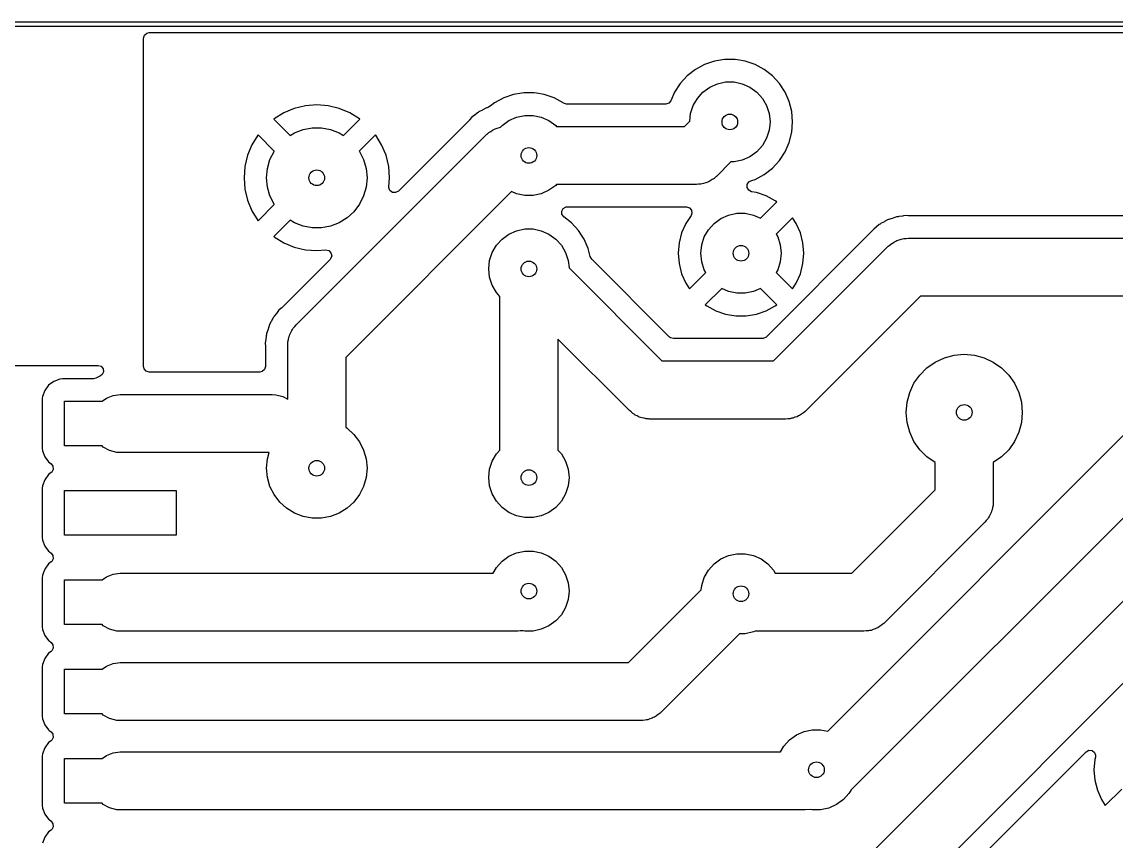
# Model space of a CAD drawing. Extents: x 132 to 232, y -86 to -36.
# Drawn here: x 152.65 to 177.15, y -53.85 to -35.51 of the extents above; entities that cross this region are included whole.
import ezdxf

# ---------------------------------------------------------------- set-up
doc = ezdxf.new("R2010")
doc.units = 0
doc.layers.add('BLACK', color=7, linetype='CONTINUOUS')

msp = doc.modelspace()

# ---------------------------------------------------------------- linework, layer by layer
at = {"layer": 'BLACK', "linetype": 'CONTINUOUS'}
for p, q in [((131.75, -35.51), (232.08, -35.51)), ((232.03, -35.61), (131.8, -35.61)), ((155.39, -35.807), (155.442, -35.7612)), ((155.442, -35.7612), (155.494, -35.75)), ((155.494, -35.75), (231.626, -35.75)), ((155.37, -35.874), (155.39, -35.807)), ((155.37, -43.2255), (155.37, -35.874)), ((167.935, -36.4631), (167.731, -36.5735)), ((167.936, -36.4631), (167.935, -36.4631)), ((168.155, -36.3877), (167.936, -36.4631)), ((168.338, -36.3571), (168.155, -36.3877)), ((168.384, -36.3495), (168.338, -36.3571)), ((168.616, -36.3495), (168.384, -36.3495)), ((168.673, -36.359), (168.616, -36.3495)), ((168.845, -36.3877), (168.673, -36.359)), ((169.064, -36.4631), (168.845, -36.3877)), ((169.065, -36.4631), (169.064, -36.4631)), ((169.269, -36.5735), (169.065, -36.4631)), ((167.548, -36.7161), (167.391, -36.8869)), ((167.731, -36.5735), (167.548, -36.7161)), ((167.548, -36.7161), (167.548, -36.7161)), ((167.731, -36.5735), (167.731, -36.5735)), ((169.452, -36.7161), (169.269, -36.5735)), ((169.269, -36.5735), (169.269, -36.5735)), ((169.609, -36.8868), (169.452, -36.7161)), ((169.452, -36.7161), (169.452, -36.7161)), ((169.452, -36.7161), (169.452, -36.7161)), ((167.391, -36.8869), (167.264, -37.0811)), ((167.898, -37.0812), (168.05, -36.9706)), ((168.05, -36.9706), (168.222, -36.894)), ((168.222, -36.894), (168.406, -36.8549)), ((168.406, -36.8549), (168.594, -36.8549)), ((168.594, -36.8549), (168.778, -36.894)), ((168.778, -36.894), (168.95, -36.9706)), ((168.95, -36.9706), (169.102, -37.0812)), ((169.609, -36.8869), (169.609, -36.8868)), ((169.609, -36.8868), (169.609, -36.8868)), ((169.736, -37.0812), (169.609, -36.8869)), ((163.435, -37.2131), (163.231, -37.3235)), ((163.436, -37.2131), (163.435, -37.2131)), ((163.655, -37.1377), (163.436, -37.2131)), ((163.838, -37.1071), (163.655, -37.1377)), ((163.884, -37.0995), (163.838, -37.1071)), ((164.116, -37.0995), (163.884, -37.0995)), ((164.173, -37.109), (164.116, -37.0995)), ((164.345, -37.1377), (164.173, -37.109)), ((164.564, -37.2131), (164.345, -37.1377)), ((164.565, -37.2131), (164.564, -37.2131)), ((164.769, -37.3235), (164.565, -37.2131)), ((167.264, -37.0811), (167.179, -37.2753)), ((167.678, -37.3839), (167.772, -37.221)), ((167.772, -37.221), (167.898, -37.0812)), ((169.102, -37.0812), (169.228, -37.221)), ((169.228, -37.221), (169.322, -37.3839)), ((169.829, -37.2937), (169.736, -37.0812)), ((158.746, -37.4498), (158.51, -37.5476)), ((158.995, -37.39), (158.746, -37.4498)), ((159.25, -37.37), (158.995, -37.39)), ((159.505, -37.39), (159.25, -37.37)), ((159.754, -37.4498), (159.505, -37.39)), ((159.505, -37.39), (159.505, -37.39)), ((159.99, -37.5476), (159.754, -37.4498)), ((162.962, -37.4826), (162.892, -37.5176)), ((162.965, -37.4813), (162.962, -37.4826)), ((163.033, -37.443), (162.965, -37.4813)), ((163.055, -37.4359), (163.033, -37.443)), ((163.063, -37.4326), (163.055, -37.4359)), ((163.083, -37.4226), (163.063, -37.4326)), ((163.093, -37.4196), (163.083, -37.4226)), ((163.083, -37.4226), (163.083, -37.4226)), ((163.136, -37.3981), (163.093, -37.4196)), ((163.231, -37.3235), (163.136, -37.3981)), ((164.769, -37.3237), (164.769, -37.3235)), ((164.778, -37.3298), (164.769, -37.3237)), ((164.845, -37.3495), (164.778, -37.3298)), ((167.065, -37.3495), (164.845, -37.3495)), ((167.067, -37.3495), (167.065, -37.3495)), ((167.134, -37.3288), (167.067, -37.3495)), ((167.179, -37.2753), (167.134, -37.3288)), ((167.62, -37.5629), (167.678, -37.3839)), ((169.322, -37.3839), (169.38, -37.5629)), ((169.886, -37.5187), (169.829, -37.2937)), ((158.292, -37.6813), (158.288, -37.6845)), ((158.288, -37.6845), (158.655, -38.0511)), ((158.51, -37.5476), (158.292, -37.6813)), ((158.51, -37.5476), (158.51, -37.5476)), ((159.845, -38.0511), (160.212, -37.6845)), ((160.208, -37.6813), (159.99, -37.5476)), ((159.99, -37.5476), (159.99, -37.5476)), ((160.212, -37.6845), (160.208, -37.6813)), ((160.208, -37.6813), (160.208, -37.6813)), ((160.212, -37.6845), (160.212, -37.6845)), ((162.667, -37.7063), (161.076, -39.2974)), ((162.669, -37.7042), (162.667, -37.7063)), ((162.722, -37.6461), (162.669, -37.7042)), ((162.784, -37.5988), (162.722, -37.6461)), ((162.722, -37.6461), (162.722, -37.6461)), ((162.787, -37.597), (162.784, -37.5988)), ((162.847, -37.5468), (162.787, -37.597)), ((162.867, -37.5358), (162.847, -37.5468)), ((162.847, -37.5468), (162.847, -37.5468)), ((162.874, -37.5312), (162.867, -37.5358)), ((162.892, -37.5176), (162.874, -37.5312)), ((162.892, -37.5176), (162.892, -37.5176)), ((163.398, -37.8312), (163.55, -37.7206)), ((163.55, -37.7206), (163.722, -37.644)), ((163.722, -37.644), (163.906, -37.6049)), ((163.906, -37.6049), (164.094, -37.6049)), ((164.094, -37.6049), (164.278, -37.644)), ((164.278, -37.644), (164.45, -37.7206)), ((164.45, -37.7206), (164.602, -37.8312)), ((167.481, -37.85), (167.602, -37.7285)), ((167.602, -37.7285), (167.62, -37.5629)), ((169.38, -37.5629), (169.4, -37.75)), ((169.905, -37.75), (169.886, -37.5187)), ((169.886, -37.5187), (169.886, -37.5187)), ((158.749, -37.9929), (158.942, -37.9179)), ((158.942, -37.9179), (159.146, -37.8798)), ((159.146, -37.8798), (159.354, -37.8798)), ((159.354, -37.8798), (159.558, -37.9179)), ((159.558, -37.9179), (159.751, -37.9929)), ((163.102, -37.9864), (163.146, -37.9604)), ((163.146, -37.9604), (163.187, -37.9304)), ((163.187, -37.9304), (163.215, -37.9191)), ((163.215, -37.9191), (163.242, -37.9035)), ((163.242, -37.9035), (163.291, -37.8892)), ((163.291, -37.8892), (163.338, -37.8704)), ((163.338, -37.8704), (163.366, -37.867)), ((163.366, -37.867), (163.398, -37.8312)), ((164.602, -37.8312), (164.619, -37.85)), ((164.619, -37.85), (167.481, -37.85)), ((169.38, -37.9371), (169.322, -38.1161)), ((169.4, -37.75), (169.38, -37.9371)), ((169.829, -38.2063), (169.886, -37.9813)), ((169.886, -37.9813), (169.905, -37.75)), ((169.886, -37.9813), (169.886, -37.9813)), ((169.905, -37.75), (169.905, -37.75)), ((157.931, -38.0419), (157.798, -38.26)), ((157.935, -38.0381), (157.931, -38.0419)), ((158.298, -38.4017), (157.935, -38.0381)), ((158.655, -38.0511), (158.749, -37.9929)), ((158.79, -42.2904), (163.04, -38.0404)), ((159.751, -37.9929), (159.845, -38.0511)), ((160.565, -38.0381), (160.202, -38.4017)), ((160.569, -38.0419), (160.565, -38.0381)), ((160.565, -38.0381), (160.565, -38.0381)), ((160.702, -38.26), (160.569, -38.0419)), ((160.569, -38.0419), (160.569, -38.0419)), ((163.04, -38.0404), (163.051, -38.0309)), ((163.051, -38.0309), (163.055, -38.0262)), ((163.055, -38.0262), (163.063, -38.0202)), ((163.063, -38.0202), (163.102, -37.9864)), ((169.322, -38.1161), (169.228, -38.279)), ((169.736, -38.4188), (169.829, -38.2063)), ((157.798, -38.26), (157.7, -38.4963)), ((157.798, -38.26), (157.798, -38.26)), ((158.201, -38.5936), (158.294, -38.4078)), ((158.294, -38.4078), (158.298, -38.4017)), ((160.202, -38.4017), (160.206, -38.4078)), ((160.206, -38.4078), (160.299, -38.5936)), ((160.8, -38.4963), (160.702, -38.26)), ((160.702, -38.26), (160.702, -38.26)), ((169.102, -38.4188), (168.95, -38.5294)), ((169.228, -38.279), (169.102, -38.4188)), ((169.609, -38.6132), (169.736, -38.4188)), ((157.7, -38.4963), (157.64, -38.745)), ((158.144, -38.7933), (158.201, -38.5936)), ((160.299, -38.5936), (160.356, -38.7933)), ((160.86, -38.745), (160.8, -38.4963)), ((168.524, -38.6451), (168.21, -38.9596)), ((168.594, -38.6451), (168.524, -38.6451)), ((168.778, -38.606), (168.594, -38.6451)), ((168.95, -38.5294), (168.778, -38.606)), ((169.452, -38.7839), (169.609, -38.6132)), ((157.64, -38.745), (157.62, -39)), ((158.125, -39), (158.144, -38.7933)), ((160.356, -38.7933), (160.375, -39)), ((160.88, -39), (160.86, -38.745)), ((168.21, -38.9596), (168.199, -38.9691)), ((169.065, -39.0369), (169.269, -38.9265)), ((169.269, -38.9265), (169.452, -38.7839)), ((157.62, -39), (157.64, -39.255)), ((158.144, -39.2067), (158.125, -39)), ((158.201, -39.4064), (158.144, -39.2067)), ((160.356, -39.2067), (160.299, -39.4064)), ((160.375, -39), (160.356, -39.2067)), ((160.864, -39.1999), (160.88, -39)), ((160.864, -39.2185), (160.864, -39.1999)), ((164.602, -39.1688), (164.45, -39.2794)), ((164.619, -39.15), (164.602, -39.1688)), ((167.75, -39.15), (164.619, -39.15)), ((167.801, -39.1436), (167.75, -39.15)), ((167.852, -39.142), (167.801, -39.1436)), ((167.881, -39.1334), (167.852, -39.142)), ((167.912, -39.1296), (167.881, -39.1334)), ((167.959, -39.1108), (167.912, -39.1296)), ((168.008, -39.0965), (167.959, -39.1108)), ((168.035, -39.0809), (168.008, -39.0965)), ((168.063, -39.0696), (168.035, -39.0809)), ((168.104, -39.0396), (168.063, -39.0696)), ((168.148, -39.0136), (168.104, -39.0396)), ((168.187, -38.9798), (168.148, -39.0136)), ((168.195, -38.9738), (168.187, -38.9798)), ((168.199, -38.9691), (168.195, -38.9738)), ((168.887, -39.22), (168.889, -39.1502)), ((168.889, -39.1502), (168.928, -39.0923)), ((168.928, -39.0923), (168.967, -39.0705)), ((168.967, -39.0705), (168.992, -39.0618)), ((168.992, -39.0618), (169.065, -39.0369)), ((157.64, -39.255), (157.7, -39.5037)), ((158.294, -39.5922), (158.201, -39.4064)), ((163.612, -39.3071), (159.9, -43.0192)), ((160.299, -39.4064), (160.206, -39.5922)), ((160.889, -39.284), (160.864, -39.2185)), ((160.945, -39.3259), (160.889, -39.284)), ((161.014, -39.3308), (160.945, -39.3259)), ((161.076, -39.2974), (161.014, -39.3308)), ((163.722, -39.356), (163.612, -39.3071)), ((163.906, -39.3951), (163.722, -39.356)), ((164.094, -39.3951), (163.906, -39.3951)), ((164.278, -39.356), (164.094, -39.3951)), ((164.45, -39.2794), (164.278, -39.356)), ((168.924, -39.2797), (168.887, -39.22)), ((168.987, -39.3101), (168.924, -39.2797)), ((169.095, -39.3282), (168.987, -39.3101)), ((169.314, -39.4035), (169.095, -39.3282)), ((169.518, -39.5139), (169.314, -39.4035)), ((169.314, -39.4035), (169.314, -39.4035)), ((157.7, -39.5037), (157.798, -39.74)), ((157.935, -39.9619), (158.298, -39.5983)), ((158.298, -39.5983), (158.294, -39.5922)), ((160.206, -39.5922), (160.081, -39.7579)), ((164.735, -39.7459), (164.77, -39.6852)), ((164.77, -39.6852), (164.832, -39.6529)), ((164.832, -39.6529), (164.856, -39.6505)), ((164.856, -39.6505), (167.528, -39.6505)), ((167.528, -39.6505), (167.595, -39.6702)), ((167.595, -39.6702), (167.64, -39.723)), ((169.183, -39.9031), (169.549, -39.5376)), ((169.549, -39.5376), (169.518, -39.5139)), ((157.798, -39.74), (157.798, -39.74)), ((157.798, -39.74), (157.931, -39.9581)), ((159.928, -39.8978), (159.751, -40.0071)), ((160.081, -39.7579), (159.928, -39.8978)), ((164.739, -39.8156), (164.735, -39.7459)), ((164.78, -39.8724), (164.739, -39.8156)), ((164.952, -40.0061), (164.78, -39.8724)), ((167.632, -39.8423), (167.515, -40.0214)), ((167.65, -39.7921), (167.632, -39.8423)), ((167.64, -39.723), (167.65, -39.7921)), ((168.148, -40.0212), (168.3, -39.9106)), ((168.3, -39.9106), (168.472, -39.834)), ((168.472, -39.834), (168.656, -39.7949)), ((168.656, -39.7949), (168.844, -39.7949)), ((168.844, -39.7949), (169.028, -39.834)), ((169.028, -39.834), (169.183, -39.9031)), ((169.901, -39.8924), (169.535, -40.2589)), ((169.985, -40.0214), (169.901, -39.8924)), ((172.033, -39.943), (171.965, -39.9813)), ((172.055, -39.9359), (172.033, -39.943)), ((172.033, -39.943), (172.033, -39.943)), ((172.063, -39.9326), (172.055, -39.9359)), ((172.083, -39.9226), (172.063, -39.9326)), ((172.158, -39.9011), (172.083, -39.9226)), ((172.161, -39.9002), (172.158, -39.9011)), ((172.235, -39.8753), (172.161, -39.9002)), ((172.258, -39.8722), (172.235, -39.8753)), ((172.266, -39.8704), (172.258, -39.8722)), ((172.288, -39.8642), (172.266, -39.8704)), ((172.366, -39.857), (172.288, -39.8642)), ((172.288, -39.8642), (172.288, -39.8642)), ((172.369, -39.8567), (172.366, -39.857)), ((172.389, -39.8538), (172.369, -39.8567)), ((172.447, -39.8458), (172.389, -39.8538)), ((172.493, -39.848), (172.447, -39.8458)), ((172.447, -39.8458), (172.447, -39.8458)), ((172.447, -39.8458), (172.447, -39.8458)), ((172.525, -39.8494), (172.493, -39.848)), ((172.528, -39.8495), (172.525, -39.8494)), ((180.472, -39.8495), (172.528, -39.8495)), ((157.931, -39.9581), (157.931, -39.9581)), ((157.931, -39.9581), (157.935, -39.9619)), ((157.935, -39.9619), (157.935, -39.9619)), ((158.655, -39.9489), (158.288, -40.3155)), ((158.749, -40.0071), (158.655, -39.9489)), ((158.942, -40.0821), (158.749, -40.0071)), ((159.146, -40.1202), (158.942, -40.0821)), ((159.354, -40.1202), (159.146, -40.1202)), ((159.558, -40.0821), (159.354, -40.1202)), ((159.751, -40.0071), (159.558, -40.0821)), ((163.55, -40.2606), (163.722, -40.184)), ((163.722, -40.184), (163.906, -40.1449)), ((163.906, -40.1449), (164.094, -40.1449)), ((164.094, -40.1449), (164.278, -40.184)), ((164.278, -40.184), (164.45, -40.2606)), ((165.109, -40.1768), (164.952, -40.0061)), ((165.109, -40.1769), (165.109, -40.1768)), ((165.109, -40.1768), (165.109, -40.1768)), ((165.193, -40.3048), (165.109, -40.1769)), ((167.515, -40.0214), (167.421, -40.2339)), ((167.928, -40.3239), (168.022, -40.161)), ((168.022, -40.161), (168.148, -40.0212)), ((170.079, -40.2339), (169.985, -40.0214)), ((171.722, -40.1461), (171.669, -40.2042)), ((171.784, -40.0988), (171.722, -40.1461)), ((171.722, -40.1461), (171.722, -40.1461)), ((171.787, -40.097), (171.784, -40.0988)), ((171.847, -40.0468), (171.787, -40.097)), ((171.867, -40.0358), (171.847, -40.0468)), ((171.847, -40.0468), (171.847, -40.0468)), ((171.874, -40.0312), (171.867, -40.0358)), ((171.892, -40.0176), (171.874, -40.0312)), ((171.962, -39.9826), (171.892, -40.0176)), ((171.892, -40.0176), (171.892, -40.0176)), ((171.965, -39.9813), (171.962, -39.9826)), ((158.288, -40.3155), (158.288, -40.3155)), ((158.288, -40.3155), (158.292, -40.3187)), ((158.292, -40.3187), (158.292, -40.3187)), ((158.292, -40.3187), (158.51, -40.4524)), ((163.272, -40.511), (163.398, -40.3712)), ((163.398, -40.3712), (163.55, -40.2606)), ((164.45, -40.2606), (164.602, -40.3712)), ((164.602, -40.3712), (164.728, -40.511)), ((165.236, -40.3712), (165.193, -40.3048)), ((165.329, -40.5837), (165.236, -40.3712)), ((167.421, -40.2339), (167.364, -40.4588)), ((167.87, -40.5029), (167.928, -40.3239)), ((171.667, -40.2063), (169.31, -42.5632)), ((169.535, -40.2589), (169.572, -40.3239)), ((169.572, -40.3239), (169.63, -40.5029)), ((170.136, -40.4588), (170.079, -40.2339)), ((171.669, -40.2042), (171.667, -40.2063)), ((172.146, -40.4604), (172.187, -40.4304)), ((172.187, -40.4304), (172.215, -40.4191)), ((172.215, -40.4191), (172.242, -40.4035)), ((172.242, -40.4035), (172.291, -40.3892)), ((172.291, -40.3892), (172.338, -40.3704)), ((172.338, -40.3704), (172.369, -40.3666)), ((172.369, -40.3666), (172.398, -40.358)), ((172.398, -40.358), (172.449, -40.3564)), ((172.449, -40.3564), (172.5, -40.35)), ((172.5, -40.35), (180.5, -40.35)), ((158.51, -40.4524), (158.51, -40.4524)), ((158.51, -40.4524), (158.746, -40.5502)), ((158.746, -40.5502), (158.995, -40.61)), ((158.995, -40.61), (158.995, -40.61)), ((158.995, -40.61), (159.25, -40.63)), ((159.25, -40.63), (159.45, -40.6143)), ((159.45, -40.6143), (159.518, -40.6287)), ((159.518, -40.6287), (159.568, -40.6777)), ((159.568, -40.6777), (159.583, -40.7459)), ((163.12, -40.8529), (163.178, -40.6739)), ((163.178, -40.6739), (163.272, -40.511)), ((164.728, -40.511), (164.822, -40.6739)), ((164.822, -40.6739), (164.88, -40.8529)), ((165.374, -40.7595), (165.329, -40.5837)), ((167.364, -40.4588), (167.345, -40.69)), ((167.85, -40.69), (167.87, -40.5029)), ((169.481, -43.1), (172.04, -40.5404)), ((169.63, -40.5029), (169.65, -40.69)), ((170.155, -40.69), (170.136, -40.4588)), ((172.04, -40.5404), (172.051, -40.5309)), ((172.051, -40.5309), (172.055, -40.5262)), ((172.055, -40.5262), (172.063, -40.5202)), ((172.063, -40.5202), (172.102, -40.4864)), ((172.102, -40.4864), (172.146, -40.4604)), ((159.547, -40.8256), (158.456, -41.9167)), ((159.559, -40.8115), (159.547, -40.8256)), ((159.583, -40.7459), (159.559, -40.8115)), ((163.1, -41.04), (163.12, -40.8529)), ((164.88, -40.8529), (164.898, -41.0185)), ((165.374, -40.7627), (165.374, -40.7595)), ((165.407, -40.82), (165.374, -40.7627)), ((167.15, -42.5632), (165.407, -40.82)), ((167.345, -40.69), (167.345, -40.69)), ((167.345, -40.69), (167.364, -40.9212)), ((167.364, -40.9212), (167.421, -41.1461)), ((167.87, -40.8771), (167.85, -40.69)), ((167.928, -41.0561), (167.87, -40.8771)), ((169.63, -40.8771), (169.572, -41.0561)), ((169.65, -40.69), (169.63, -40.8771)), ((170.079, -41.1461), (170.136, -40.9212)), ((170.136, -40.9212), (170.155, -40.69)), ((170.155, -40.69), (170.155, -40.69)), ((163.12, -41.2271), (163.1, -41.04)), ((164.898, -41.0185), (166.979, -43.1)), ((167.421, -41.1461), (167.515, -41.3586)), ((167.599, -41.4876), (167.965, -41.1211)), ((167.965, -41.1211), (167.928, -41.0561)), ((169.572, -41.0561), (169.535, -41.1211)), ((169.535, -41.1211), (169.901, -41.4876)), ((169.985, -41.3586), (170.079, -41.1461)), ((163.178, -41.4061), (163.12, -41.2271)), ((163.272, -41.569), (163.178, -41.4061)), ((167.515, -41.3586), (167.599, -41.4876)), ((169.901, -41.4876), (169.985, -41.3586)), ((163.35, -41.6558), (163.272, -41.569)), ((163.35, -45.0942), (163.35, -41.6558)), ((168.317, -41.4769), (167.951, -41.8424)), ((168.472, -41.546), (168.317, -41.4769)), ((168.656, -41.5851), (168.472, -41.546)), ((168.844, -41.5851), (168.656, -41.5851)), ((169.028, -41.546), (168.844, -41.5851)), ((169.183, -41.4769), (169.028, -41.546)), ((169.549, -41.8424), (169.183, -41.4769)), ((172.769, -41.65), (170.21, -44.2096)), ((180.231, -41.65), (172.769, -41.65)), ((167.951, -41.8424), (167.982, -41.8661)), ((167.982, -41.8661), (168.186, -41.9765)), ((169.314, -41.9765), (169.518, -41.8661)), ((169.518, -41.8661), (169.549, -41.8424)), ((158.268, -42.1417), (158.233, -42.2121)), ((158.281, -42.1238), (158.268, -42.1417)), ((158.268, -42.1417), (158.268, -42.1417)), ((158.286, -42.1166), (158.281, -42.1238)), ((158.297, -42.097), (158.286, -42.1166)), ((158.347, -42.0365), (158.297, -42.097)), ((158.297, -42.097), (158.297, -42.097)), ((158.349, -42.0343), (158.347, -42.0365)), ((158.396, -41.9716), (158.349, -42.0343)), ((158.454, -41.9186), (158.396, -41.9716)), ((158.396, -41.9716), (158.396, -41.9716)), ((158.456, -41.9167), (158.454, -41.9186)), ((168.186, -41.9765), (168.186, -41.9765)), ((168.186, -41.9765), (168.405, -42.0518)), ((168.405, -42.0518), (168.634, -42.09)), ((168.634, -42.09), (168.866, -42.09)), ((168.866, -42.09), (169.095, -42.0518)), ((169.095, -42.0518), (169.314, -41.9765)), ((169.314, -41.9765), (169.314, -41.9765)), ((158.173, -42.3326), (158.151, -42.4082)), ((158.183, -42.3125), (158.173, -42.3326)), ((158.173, -42.3326), (158.173, -42.3326)), ((158.186, -42.3046), (158.183, -42.3125)), ((158.193, -42.2833), (158.186, -42.3046)), ((158.231, -42.2146), (158.193, -42.2833)), ((158.233, -42.2121), (158.231, -42.2146)), ((158.709, -42.3949), (158.724, -42.3679)), ((158.724, -42.3679), (158.759, -42.3307)), ((158.759, -42.3307), (158.79, -42.2904)), ((158.107, -42.6188), (158.096, -42.6966)), ((158.114, -42.5377), (158.107, -42.616)), ((158.107, -42.616), (158.107, -42.6188)), ((158.12, -42.5161), (158.114, -42.5377)), ((158.122, -42.5077), (158.12, -42.5161)), ((158.125, -42.4855), (158.122, -42.5077)), ((158.15, -42.4109), (158.125, -42.4855)), ((158.125, -42.4855), (158.125, -42.4855)), ((158.151, -42.4082), (158.15, -42.4109)), ((158.605, -42.6685), (158.618, -42.6191)), ((158.618, -42.6191), (158.626, -42.5687)), ((158.626, -42.5687), (158.638, -42.5405)), ((158.638, -42.5405), (158.646, -42.5107)), ((158.646, -42.5107), (158.67, -42.466)), ((158.67, -42.466), (158.691, -42.4191)), ((158.691, -42.4191), (158.709, -42.3949)), ((166.25, -44.2096), (164.65, -42.6092)), ((164.65, -42.6092), (164.65, -45.0942)), ((167.171, -42.5798), (167.15, -42.5632)), ((167.238, -42.5995), (167.171, -42.5798)), ((169.222, -42.5995), (167.238, -42.5995)), ((169.248, -42.5967), (169.222, -42.5995)), ((169.31, -42.5632), (169.248, -42.5967)), ((158.096, -42.6966), (158.099, -42.7752)), ((158.099, -42.7752), (158.1, -42.778)), ((158.1, -42.778), (158.1, -43.2255)), ((158.6, -42.7296), (158.602, -42.7195)), ((158.601, -42.7357), (158.6, -42.7296)), ((158.6, -42.75), (158.601, -42.7357)), ((158.6, -43.9565), (158.6, -42.75)), ((158.602, -42.7195), (158.605, -42.6685)), ((159.9, -43.0192), (159.9, -44.5849)), ((166.979, -43.1), (169.481, -43.1)), ((172.914, -43.2541), (173.1, -43.1242)), ((173.1, -43.1242), (173.305, -43.0284)), ((173.305, -43.0284), (173.524, -42.9697)), ((173.524, -42.9697), (173.75, -42.95)), ((173.75, -42.95), (173.976, -42.9697)), ((173.976, -42.9697), (174.195, -43.0284)), ((174.195, -43.0284), (174.4, -43.1242)), ((174.4, -43.1242), (174.586, -43.2541)), ((139.12, -43.2), (154.352, -43.2)), ((154.352, -43.2), (154.419, -43.2197)), ((154.419, -43.2197), (154.465, -43.2725)), ((154.475, -43.3416), (154.446, -43.4052)), ((154.465, -43.2725), (154.475, -43.3416)), ((155.381, -43.277), (155.37, -43.2255)), ((155.427, -43.3298), (155.381, -43.277)), ((155.494, -43.3495), (155.427, -43.3298)), ((157.975, -43.3495), (155.494, -43.3495)), ((158.027, -43.3383), (157.975, -43.3495)), ((158.08, -43.2925), (158.027, -43.3383)), ((158.1, -43.2255), (158.08, -43.2925)), ((172.754, -43.4144), (172.914, -43.2541)), ((174.586, -43.2541), (174.746, -43.4144)), ((153.358, -43.5562), (153.242, -43.6425)), ((153.493, -43.5059), (153.358, -43.5562)), ((153.358, -43.5562), (153.358, -43.5562)), ((153.552, -43.4995), (153.493, -43.5059)), ((154.249, -43.4995), (153.552, -43.4995)), ((153.552, -43.4995), (153.552, -43.4995)), ((154.304, -43.4865), (154.249, -43.4995)), ((154.348, -43.4647), (154.304, -43.4865)), ((154.408, -43.435), (154.348, -43.4647)), ((154.446, -43.4052), (154.408, -43.435)), ((172.528, -43.8054), (172.624, -43.6)), ((172.624, -43.6), (172.754, -43.4144)), ((174.746, -43.4144), (174.876, -43.6)), ((174.876, -43.6), (174.972, -43.8054)), ((153.156, -43.7577), (153.106, -43.8925)), ((153.242, -43.6425), (153.156, -43.7577)), ((153.156, -43.7577), (153.156, -43.7577)), ((153.242, -43.6425), (153.242, -43.6425)), ((154.688, -43.8704), (154.85, -43.85)), ((154.85, -43.85), (158.25, -43.85)), ((158.25, -43.85), (158.331, -43.8551)), ((158.331, -43.8551), (158.489, -43.8956)), ((165.931, -59.85), (181.99, -43.7904)), ((172.47, -44.0243), (172.528, -43.8054)), ((174.972, -43.8054), (175.03, -44.0243)), ((153.101, -43.9373), (153.1, -43.9521)), ((153.1, -43.9521), (153.1, -43.9521)), ((153.1, -43.9521), (153.1, -45.0479)), ((153.106, -43.8925), (153.101, -43.9373)), ((153.6, -45), (153.6, -44)), ((153.6, -44), (154.441, -44)), ((154.441, -44), (154.537, -43.9304)), ((154.537, -43.9304), (154.688, -43.8704)), ((158.489, -43.8956), (158.6, -43.9565)), ((172.45, -44.25), (172.47, -44.0243)), ((175.03, -44.0243), (175.05, -44.25)), ((166.291, -44.2409), (166.25, -44.2096)), ((166.328, -44.2759), (166.291, -44.2409)), ((166.355, -44.2907), (166.328, -44.2759)), ((166.379, -44.3095), (166.355, -44.2907)), ((166.426, -44.3298), (166.379, -44.3095)), ((166.471, -44.3544), (166.426, -44.3298)), ((170.008, -44.3465), (169.959, -44.3608)), ((170.035, -44.3309), (170.008, -44.3465)), ((170.063, -44.3196), (170.035, -44.3309)), ((170.104, -44.2896), (170.063, -44.3196)), ((170.148, -44.2636), (170.104, -44.2896)), ((170.187, -44.2298), (170.148, -44.2636)), ((170.195, -44.2238), (170.187, -44.2298)), ((170.199, -44.2191), (170.195, -44.2238)), ((170.21, -44.2096), (170.199, -44.2191)), ((172.47, -44.4757), (172.45, -44.25)), ((175.05, -44.25), (175.03, -44.4757)), ((159.9, -44.5849), (159.928, -44.6022)), ((166.5, -44.362), (166.471, -44.3544)), ((166.529, -44.3742), (166.5, -44.362)), ((166.579, -44.3822), (166.529, -44.3742)), ((166.629, -44.3949), (166.579, -44.3822)), ((166.679, -44.3981), (166.629, -44.3949)), ((166.69, -44.3997), (166.679, -44.3981)), ((166.696, -44.3991), (166.69, -44.3997)), ((166.71, -44.4), (166.696, -44.3991)), ((169.75, -44.4), (166.71, -44.4)), ((169.801, -44.3936), (169.75, -44.4)), ((169.852, -44.392), (169.801, -44.3936)), ((169.881, -44.3834), (169.852, -44.392)), ((169.912, -44.3796), (169.881, -44.3834)), ((169.959, -44.3608), (169.912, -44.3796)), ((170.692, -51.3885), (177.498, -44.5824)), ((172.528, -44.6946), (172.47, -44.4757)), ((175.03, -44.4757), (174.972, -44.6946)), ((159.928, -44.6022), (160.081, -44.7421)), ((160.081, -44.7421), (160.206, -44.9078)), ((172.624, -44.9), (172.528, -44.6946)), ((174.972, -44.6946), (174.876, -44.9)), ((153.1, -45.0479), (153.1, -45.0479)), ((153.1, -45.0479), (153.106, -45.1075)), ((154.44, -45), (153.6, -45)), ((154.468, -45.0259), (154.44, -45)), ((154.611, -45.1044), (154.468, -45.0259)), ((160.206, -44.9078), (160.299, -45.0936)), ((182.663, -44.9559), (166.66, -60.9596)), ((172.754, -45.0856), (172.624, -44.9)), ((172.914, -45.2459), (172.754, -45.0856)), ((174.746, -45.0856), (174.586, -45.2459)), ((174.876, -44.9), (174.746, -45.0856)), ((153.106, -45.1075), (153.156, -45.2423)), ((153.156, -45.2423), (153.156, -45.2423)), ((153.156, -45.2423), (153.242, -45.3575)), ((154.769, -45.1449), (154.611, -45.1044)), ((154.85, -45.15), (154.769, -45.1449)), ((158.185, -45.15), (154.85, -45.15)), ((158.125, -45.5), (158.144, -45.2933)), ((158.144, -45.2933), (158.185, -45.15)), ((160.299, -45.0936), (160.356, -45.2933)), ((160.356, -45.2933), (160.375, -45.5)), ((163.178, -45.3439), (163.272, -45.181)), ((163.272, -45.181), (163.35, -45.0942)), ((164.65, -45.0942), (164.728, -45.181)), ((164.728, -45.181), (164.822, -45.3439)), ((173.1, -45.3758), (172.914, -45.2459)), ((174.586, -45.2459), (174.4, -45.3758)), ((153.242, -45.3575), (153.242, -45.3575)), ((153.242, -45.3575), (153.242, -45.3575)), ((153.242, -45.3575), (153.268, -45.377)), ((153.268, -45.377), (153.3, -45.4007)), ((153.3, -45.4007), (153.342, -45.4567)), ((153.347, -45.5264), (153.314, -45.5877)), ((153.342, -45.4567), (153.347, -45.5264)), ((158.144, -45.7067), (158.125, -45.5)), ((160.375, -45.5), (160.356, -45.7067)), ((163.1, -45.71), (163.12, -45.5229)), ((163.12, -45.5229), (163.178, -45.3439)), ((164.822, -45.3439), (164.88, -45.5229)), ((164.88, -45.5229), (164.9, -45.71)), ((178.418, -45.5017), (171.21, -52.7096)), ((173.1, -45.9808), (173.1, -45.3758)), ((174.4, -45.3758), (174.4, -46.25)), ((153.156, -45.7577), (153.106, -45.8925)), ((153.242, -45.6425), (153.156, -45.7577)), ((153.156, -45.7577), (153.156, -45.7577)), ((153.3, -45.5993), (153.242, -45.6425)), ((153.314, -45.5877), (153.3, -45.5993)), ((158.201, -45.9064), (158.144, -45.7067)), ((160.356, -45.7067), (160.299, -45.9064)), ((163.12, -45.8971), (163.1, -45.71)), ((164.9, -45.71), (164.88, -45.8971)), ((153.106, -45.8925), (153.1, -45.9466)), ((153.1, -45.9466), (153.1, -45.9521)), ((153.1, -45.9521), (153.1, -45.9521)), ((153.1, -45.9521), (153.1, -47.0479)), ((153.6, -47), (153.6, -46)), ((153.6, -46), (156.1, -46)), ((156.1, -46), (156.1, -47)), ((158.294, -46.0922), (158.201, -45.9064)), ((160.299, -45.9064), (160.206, -46.0922)), ((163.178, -46.0761), (163.12, -45.8971)), ((164.88, -45.8971), (164.822, -46.0761)), ((171.231, -47.85), (173.1, -45.9808)), ((158.419, -46.2579), (158.294, -46.0922)), ((158.572, -46.3978), (158.419, -46.2579)), ((160.081, -46.2579), (159.928, -46.3978)), ((160.206, -46.0922), (160.081, -46.2579)), ((163.272, -46.239), (163.178, -46.0761)), ((163.398, -46.3788), (163.272, -46.239)), ((164.728, -46.239), (164.602, -46.3788)), ((164.822, -46.0761), (164.728, -46.239)), ((174.398, -46.2805), (174.395, -46.3315)), ((174.4, -46.2704), (174.398, -46.2805)), ((174.4, -46.25), (174.399, -46.2643)), ((174.399, -46.2643), (174.4, -46.2704)), ((158.749, -46.5071), (158.572, -46.3978)), ((158.942, -46.5821), (158.749, -46.5071)), ((159.751, -46.5071), (159.558, -46.5821)), ((159.928, -46.3978), (159.751, -46.5071)), ((163.55, -46.4894), (163.398, -46.3788)), ((163.722, -46.566), (163.55, -46.4894)), ((164.45, -46.4894), (164.278, -46.566)), ((164.602, -46.3788), (164.45, -46.4894)), ((174.33, -46.534), (174.309, -46.5809)), ((174.354, -46.4893), (174.33, -46.534)), ((174.362, -46.4595), (174.354, -46.4893)), ((174.374, -46.4313), (174.362, -46.4595)), ((174.382, -46.3809), (174.374, -46.4313)), ((174.395, -46.3315), (174.382, -46.3809)), ((159.146, -46.6202), (158.942, -46.5821)), ((159.354, -46.6202), (159.146, -46.6202)), ((159.558, -46.5821), (159.354, -46.6202)), ((163.906, -46.6051), (163.722, -46.566)), ((164.094, -46.6051), (163.906, -46.6051)), ((164.278, -46.566), (164.094, -46.6051)), ((174.21, -46.7096), (171.96, -48.9596)), ((174.241, -46.6693), (174.21, -46.7096)), ((174.276, -46.6321), (174.241, -46.6693)), ((174.291, -46.6051), (174.276, -46.6321)), ((174.309, -46.5809), (174.291, -46.6051)), ((153.1, -47.0479), (153.1, -47.0479)), ((153.1, -47.0479), (153.106, -47.1075)), ((156.1, -47), (153.6, -47)), ((153.106, -47.1075), (153.156, -47.2423)), ((153.156, -47.2423), (153.156, -47.2423)), ((153.156, -47.2423), (153.242, -47.3575)), ((153.242, -47.3575), (153.242, -47.3575)), ((153.242, -47.3575), (153.242, -47.3575)), ((153.242, -47.3575), (153.266, -47.3753)), ((153.266, -47.3753), (153.3, -47.4007)), ((153.3, -47.4007), (153.342, -47.4567)), ((153.347, -47.5264), (153.314, -47.5877)), ((153.342, -47.4567), (153.347, -47.5264)), ((163.398, -47.5812), (163.55, -47.4706)), ((163.55, -47.4706), (163.722, -47.394)), ((163.722, -47.394), (163.906, -47.3549)), ((163.906, -47.3549), (164.094, -47.3549)), ((164.094, -47.3549), (164.278, -47.394)), ((164.278, -47.394), (164.45, -47.4706)), ((164.45, -47.4706), (164.602, -47.5812)), ((168.148, -47.6412), (168.3, -47.5306)), ((168.3, -47.5306), (168.472, -47.454)), ((168.472, -47.454), (168.656, -47.4149)), ((168.656, -47.4149), (168.844, -47.4149)), ((168.844, -47.4149), (169.028, -47.454)), ((169.028, -47.454), (169.2, -47.5306)), ((169.2, -47.5306), (169.352, -47.6412)), ((153.156, -47.7577), (153.106, -47.8925)), ((153.242, -47.6425), (153.156, -47.7577)), ((153.156, -47.7577), (153.156, -47.7577)), ((153.3, -47.5993), (153.242, -47.6425)), ((153.314, -47.5877), (153.3, -47.5993)), ((163.197, -47.85), (163.272, -47.721)), ((163.272, -47.721), (163.398, -47.5812)), ((164.602, -47.5812), (164.728, -47.721)), ((164.728, -47.721), (164.822, -47.8839)), ((167.928, -47.9439), (168.022, -47.781)), ((168.022, -47.781), (168.148, -47.6412)), ((169.352, -47.6412), (169.478, -47.781)), ((169.478, -47.781), (169.518, -47.85)), ((153.106, -47.8925), (153.1, -47.9521)), ((153.1, -47.9521), (153.1, -47.9521)), ((153.1, -47.9521), (153.1, -49.0479)), ((153.6, -49), (153.6, -48)), ((153.6, -48), (154.441, -48)), ((154.441, -48), (154.537, -47.9304)), ((154.537, -47.9304), (154.688, -47.8704)), ((154.688, -47.8704), (154.85, -47.85)), ((154.85, -47.85), (163.197, -47.85)), ((164.822, -47.8839), (164.88, -48.0629)), ((167.87, -48.1229), (167.928, -47.9439)), ((169.518, -47.85), (171.231, -47.85)), ((164.88, -48.0629), (164.9, -48.25)), ((164.9, -48.25), (164.88, -48.4371)), ((166.231, -49.85), (167.859, -48.2215)), ((167.859, -48.2215), (167.87, -48.1229)), ((164.88, -48.4371), (164.822, -48.6161)), ((164.822, -48.6161), (164.728, -48.779)), ((154.44, -49), (153.6, -49)), ((154.468, -49.0259), (154.44, -49)), ((164.602, -48.9188), (164.45, -49.0294)), ((164.728, -48.779), (164.602, -48.9188)), ((171.937, -48.9798), (171.898, -49.0136)), ((171.945, -48.9738), (171.937, -48.9798)), ((171.949, -48.9691), (171.945, -48.9738)), ((171.96, -48.9596), (171.949, -48.9691)), ((153.1, -49.0479), (153.1, -49.0479)), ((153.1, -49.0479), (153.106, -49.1075)), ((153.106, -49.1075), (153.156, -49.2423)), ((153.156, -49.2423), (153.156, -49.2423)), ((153.156, -49.2423), (153.242, -49.3575)), ((154.611, -49.1044), (154.468, -49.0259)), ((154.769, -49.1449), (154.611, -49.1044)), ((154.85, -49.15), (154.769, -49.1449)), ((163.75, -49.15), (154.85, -49.15)), ((163.801, -49.1436), (163.75, -49.15)), ((163.852, -49.142), (163.801, -49.1436)), ((163.868, -49.1371), (163.852, -49.142)), ((163.906, -49.1451), (163.868, -49.1371)), ((164.094, -49.1451), (163.906, -49.1451)), ((164.278, -49.106), (164.094, -49.1451)), ((164.45, -49.0294), (164.278, -49.106)), ((168.714, -49.2051), (166.96, -50.9596)), ((168.844, -49.2051), (168.714, -49.2051)), ((169.028, -49.166), (168.844, -49.2051)), ((169.064, -49.15), (169.028, -49.166)), ((171.5, -49.15), (169.064, -49.15)), ((171.551, -49.1436), (171.5, -49.15)), ((171.602, -49.142), (171.551, -49.1436)), ((171.631, -49.1334), (171.602, -49.142)), ((171.662, -49.1296), (171.631, -49.1334)), ((171.709, -49.1108), (171.662, -49.1296)), ((171.758, -49.0965), (171.709, -49.1108)), ((171.785, -49.0809), (171.758, -49.0965)), ((171.813, -49.0696), (171.785, -49.0809)), ((171.854, -49.0396), (171.813, -49.0696)), ((171.898, -49.0136), (171.854, -49.0396)), ((153.242, -49.3575), (153.242, -49.3575)), ((153.242, -49.3575), (153.242, -49.3575)), ((153.242, -49.3575), (153.246, -49.36)), ((153.246, -49.36), (153.3, -49.4007)), ((153.3, -49.4007), (153.342, -49.4567)), ((153.342, -49.4567), (153.347, -49.5264)), ((153.242, -49.6425), (153.156, -49.7577)), ((153.3, -49.5993), (153.242, -49.6425)), ((153.314, -49.5877), (153.3, -49.5993)), ((153.347, -49.5264), (153.314, -49.5877)), ((153.106, -49.8925), (153.1, -49.9521)), ((153.1, -49.9521), (153.1, -49.9521)), ((153.1, -49.9521), (153.1, -51.0479)), ((153.156, -49.7577), (153.106, -49.8925)), ((153.156, -49.7577), (153.156, -49.7577)), ((154.441, -50), (154.537, -49.9304)), ((154.537, -49.9304), (154.688, -49.8704)), ((154.688, -49.8704), (154.85, -49.85)), ((154.85, -49.85), (166.231, -49.85)), ((153.6, -51), (153.6, -50)), ((153.6, -50), (154.441, -50)), ((166.949, -50.9691), (166.945, -50.9738)), ((166.96, -50.9596), (166.949, -50.9691)), ((153.1, -51.0479), (153.1, -51.0479)), ((153.1, -51.0479), (153.106, -51.1075)), ((153.106, -51.1075), (153.156, -51.2423)), ((154.44, -51), (153.6, -51)), ((154.468, -51.0259), (154.44, -51)), ((154.611, -51.1044), (154.468, -51.0259)), ((154.769, -51.1449), (154.611, -51.1044)), ((154.85, -51.15), (154.769, -51.1449)), ((166.5, -51.15), (154.85, -51.15)), ((166.551, -51.1436), (166.5, -51.15)), ((166.602, -51.142), (166.551, -51.1436)), ((166.631, -51.1334), (166.602, -51.142)), ((166.662, -51.1296), (166.631, -51.1334)), ((166.709, -51.1108), (166.662, -51.1296)), ((166.758, -51.0965), (166.709, -51.1108)), ((166.785, -51.0809), (166.758, -51.0965)), ((166.813, -51.0696), (166.785, -51.0809)), ((166.854, -51.0396), (166.813, -51.0696)), ((166.898, -51.0136), (166.854, -51.0396)), ((166.937, -50.9798), (166.898, -51.0136)), ((166.945, -50.9738), (166.937, -50.9798)), ((153.156, -51.2423), (153.156, -51.2423)), ((153.156, -51.2423), (153.242, -51.3575)), ((153.242, -51.3575), (153.242, -51.3575)), ((153.242, -51.3575), (153.242, -51.3575)), ((153.242, -51.3575), (153.26, -51.3704)), ((153.26, -51.3704), (153.3, -51.4007)), ((153.3, -51.4007), (153.342, -51.4567)), ((153.342, -51.4567), (153.347, -51.5264)), ((169.99, -51.4706), (170.162, -51.394)), ((170.162, -51.394), (170.346, -51.3549)), ((170.346, -51.3549), (170.534, -51.3549)), ((170.534, -51.3549), (170.692, -51.3885)), ((153.242, -51.6425), (153.156, -51.7577)), ((153.3, -51.5993), (153.242, -51.6425)), ((153.314, -51.5877), (153.3, -51.5993)), ((153.347, -51.5264), (153.314, -51.5877)), ((169.712, -51.721), (169.838, -51.5812)), ((169.838, -51.5812), (169.99, -51.4706)), ((153.106, -51.8925), (153.1, -51.9521)), ((153.156, -51.7577), (153.106, -51.8925)), ((153.156, -51.7577), (153.156, -51.7577)), ((154.441, -52), (154.537, -51.9304)), ((154.537, -51.9304), (154.688, -51.8704)), ((154.688, -51.8704), (154.85, -51.85)), ((154.85, -51.85), (169.637, -51.85)), ((167.033, -61.2937), (176.48, -51.847)), ((169.637, -51.85), (169.712, -51.721)), ((176.48, -51.847), (176.541, -51.8135)), ((176.541, -51.8135), (176.611, -51.8185)), ((176.611, -51.8185), (176.667, -51.8604)), ((176.667, -51.8604), (176.691, -51.9258)), ((176.691, -51.9258), (176.688, -51.9651)), ((153.1, -51.9521), (153.1, -51.9521)), ((153.1, -51.9521), (153.1, -51.9521)), ((153.1, -51.9521), (153.1, -53.0479)), ((153.6, -53), (153.6, -52)), ((153.6, -52), (154.441, -52)), ((176.674, -52.0188), (176.655, -52.25)), ((176.688, -51.9651), (176.674, -52.0188)), ((176.655, -52.25), (176.655, -52.25)), ((176.655, -52.25), (176.674, -52.4812)), ((176.674, -52.4812), (176.731, -52.7061)), ((176.909, -53.0476), (177.275, -52.6811)), ((171.042, -52.9188), (170.89, -53.0294)), ((171.168, -52.779), (171.042, -52.9188)), ((171.207, -52.7122), (171.168, -52.779)), ((171.21, -52.7096), (171.207, -52.7122)), ((176.731, -52.7061), (176.825, -52.9186)), ((176.825, -52.9186), (176.909, -53.0476)), ((153.1, -53.0479), (153.1, -53.0479)), ((153.1, -53.0479), (153.106, -53.1075)), ((153.106, -53.1075), (153.156, -53.2423)), ((154.44, -53), (153.6, -53)), ((154.468, -53.0259), (154.44, -53)), ((154.611, -53.1044), (154.468, -53.0259)), ((154.769, -53.1449), (154.611, -53.1044)), ((154.85, -53.15), (154.769, -53.1449)), ((170.19, -53.15), (154.85, -53.15)), ((170.302, -53.1358), (170.19, -53.15)), ((170.346, -53.1451), (170.302, -53.1358)), ((170.534, -53.1451), (170.346, -53.1451)), ((170.718, -53.106), (170.534, -53.1451)), ((170.89, -53.0294), (170.718, -53.106)), ((153.156, -53.2423), (153.156, -53.2423)), ((153.156, -53.2423), (153.242, -53.3575)), ((153.242, -53.3575), (153.242, -53.3575)), ((153.242, -53.3575), (153.242, -53.3575)), ((153.242, -53.3575), (153.255, -53.3666)), ((153.255, -53.3666), (153.3, -53.4007)), ((153.3, -53.4007), (153.342, -53.4567)), ((153.242, -53.6425), (153.156, -53.7577)), ((153.3, -53.5993), (153.242, -53.6425)), ((153.314, -53.5877), (153.3, -53.5993)), ((153.347, -53.5264), (153.314, -53.5877)), ((153.342, -53.4567), (153.347, -53.5264)), ((153.156, -53.7577), (153.106, -53.8925)), ((153.156, -53.7577), (153.156, -53.7577))]:
    msp.add_line(p, q, dxfattribs=at)
at = {"layer": 'BLACK'}
for centre in [(168.5, -37.75), (164, -38.5), (159.25, -39), (168.75, -40.69), (164, -41.04), (173.75, -44.25), (159.25, -45.5), (164, -45.71), (164, -48.25), (168.75, -48.31), (170.44, -52.25)]:
    msp.add_circle(centre, 0.175, dxfattribs=at)

doc.saveas('drawing.dxf')
